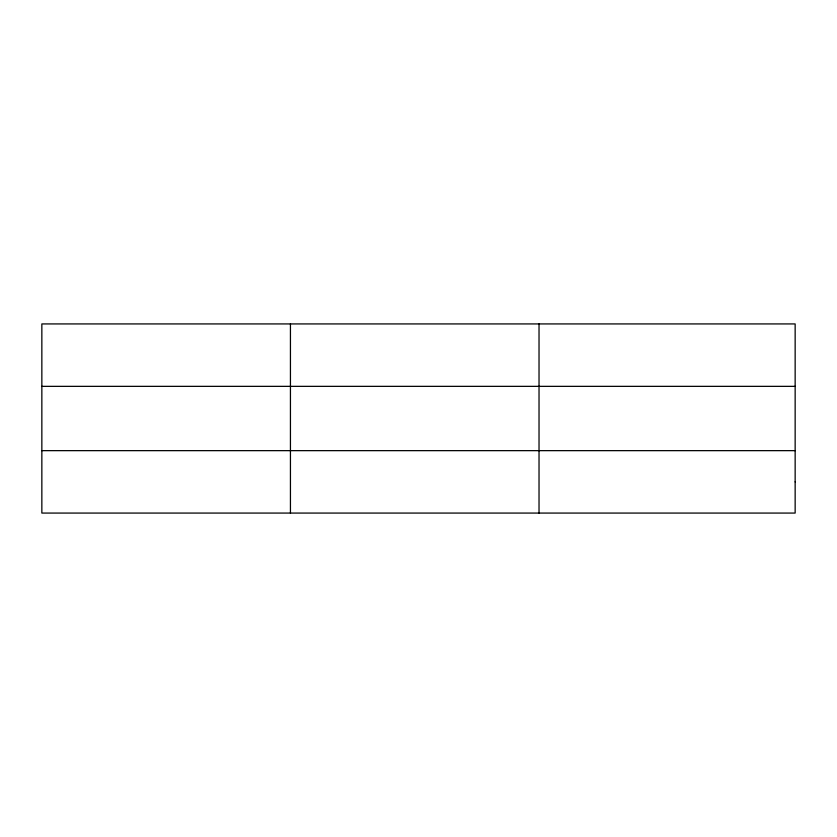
<?xml version="1.0" encoding="UTF-8"?>
<svg xmlns="http://www.w3.org/2000/svg" width="837" height="837" viewBox="0 0 837 837"><rect width="100%" height="100%" fill="white"/><g stroke="black" fill="none" stroke-linecap="round" stroke-linejoin="round"><path stroke-width="1.26" d="M290.439 513.071L290.439 323.929M539.028 513.071L539.028 323.929M41.85 386.349L795.15 386.349M41.85 450.651L795.15 450.651M795.15 481.861L795.15 513.071L41.85 513.071L41.85 323.929L795.15 323.929L795.15 481.861"/></g></svg>
